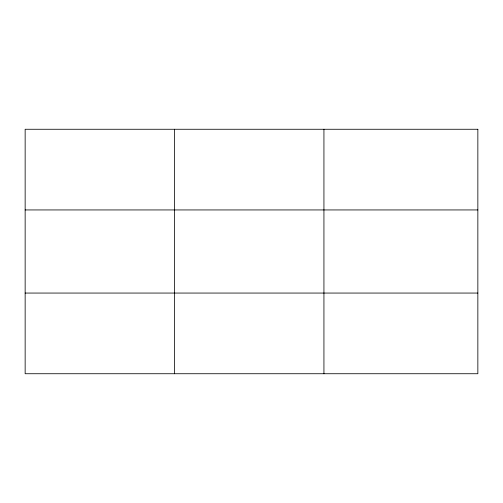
<?xml version="1.0" encoding="UTF-8"?>
<svg xmlns="http://www.w3.org/2000/svg" width="503" height="503" viewBox="0 0 503 503"><rect width="100%" height="100%" fill="white"/><g stroke="black" fill="none" stroke-linecap="round" stroke-linejoin="round"><path stroke-width="0.75" d="M174.541 373.735L174.541 129.265M323.932 373.735L323.932 129.265M25.15 209.94L477.85 209.94M25.15 293.06L477.85 293.06M477.85 129.265L477.85 373.735L25.15 373.735L25.15 129.265L477.85 129.265"/></g></svg>
